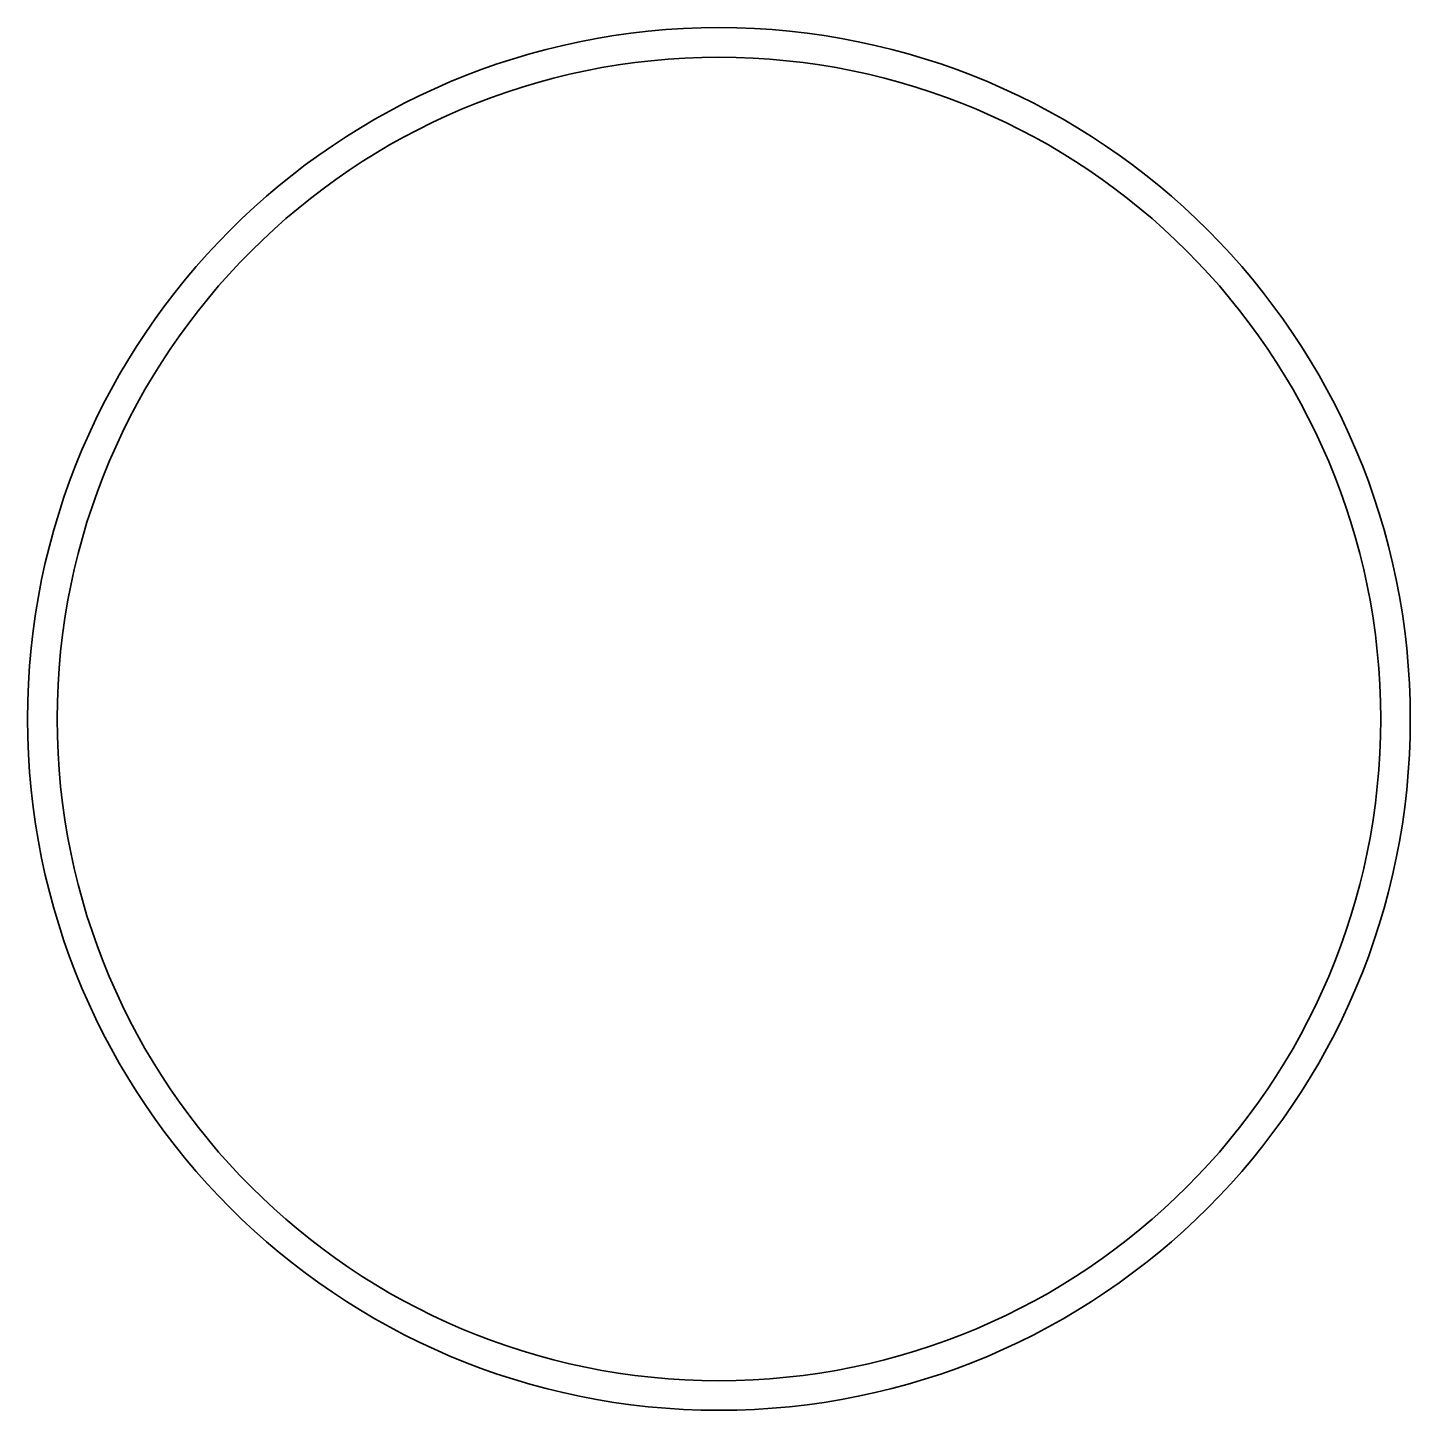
# Model space of a CAD drawing. Header units: inches. Extents: x 99 to 239, y -207 to -67.
import ezdxf

# ---------------------------------------------------------------- set-up
doc = ezdxf.new("R2010")
doc.units = ezdxf.units.IN
doc.header["$MEASUREMENT"] = 0
doc.layers.add('レイヤー 1', color=7, linetype='Continuous')

msp = doc.modelspace()

# ---------------------------------------------------------------- linework, layer by layer
at = {"layer": 'レイヤー 1', "color": 250, "lineweight": 35, "true_color": 0x322c2b}
for points in [[(238.89, -137.04), (238.89, -175.7), (207.55, -207.04), (168.89, -207.04), (130.23, -207.04), (98.89, -175.7), (98.89, -137.04), (98.89, -98.38), (130.23, -67.04), (168.89, -67.04), (207.55, -67.04), (238.89, -98.38), (238.89, -137.04)], [(235.89, -137.04), (235.89, -174.04), (205.9, -204.04), (168.89, -204.04), (131.89, -204.04), (101.89, -174.04), (101.89, -137.04), (101.89, -100.04), (131.89, -70.04), (168.89, -70.04), (205.9, -70.04), (235.89, -100.04), (235.89, -137.04)]]:
    msp.add_open_spline(points, degree=3, knots=[0, 0, 0, 0, 1, 1, 1, 2, 2, 2, 3, 3, 3, 4, 4, 4, 4], dxfattribs=at)

doc.saveas('drawing.dxf')
